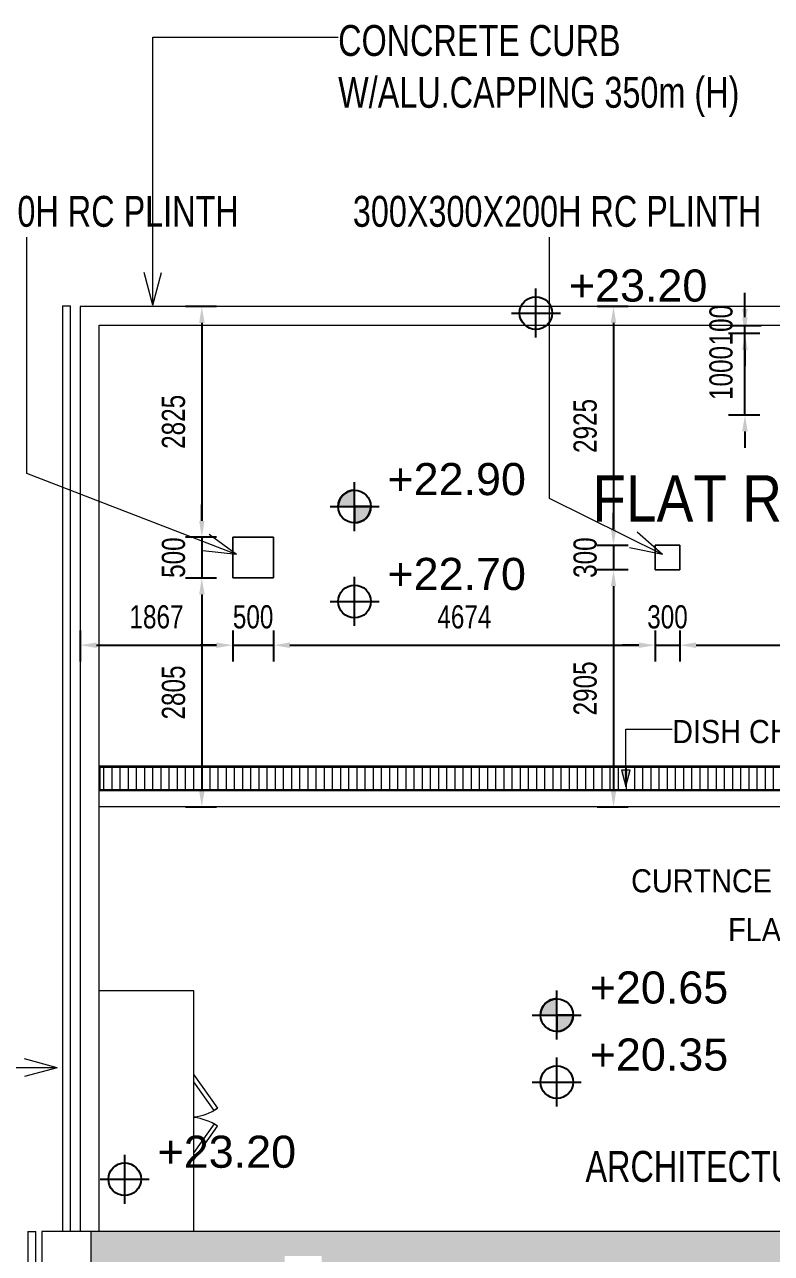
# Model space of a CAD drawing. Header units: millimetres. Extents: x 4021 to 183614, y -11746 to 71065.
# Drawn here: x 36928 to 46073, y 34139 to 49191 of the extents above; entities that cross this region are included whole.
import ezdxf

# ---------------------------------------------------------------- set-up
doc = ezdxf.new("R2010")
doc.units = ezdxf.units.MM
for name, color, linetype, lineweight in [('A-ANNO-DIMS', 211, 'Continuous', 5), ('A-ANNO-NOTE', 131, 'Continuous', 25), ('A-DETL', 90, 'Continuous', 9), ('A-DETL-GENF', 92, 'Continuous', 20), ('A-DETL-THIN', 151, 'Continuous', 9), ('A-DOOR', 31, 'Continuous', 20), ('A-FLOR', 192, 'Continuous', 9), ('A-WALL', 113, 'Continuous', 20), ('G-ANNO-TEXT', 231, 'Continuous', 5), ('Q-CASE', 31, 'Continuous', 20), ('S-BEAM', 12, 'Continuous', 20)]:
    doc.layers.add(name, color=color, linetype=linetype, lineweight=lineweight)
doc.styles.add('Arial', font='arial.ttf', dxfattribs={"height": 393.413174})
doc.styles.add('Swis721 BT_1', font='swiss.ttf', dxfattribs={"width": 0.89, "height": 283.821263})
doc.styles.add('Swis721 BT_3', font='swiss.ttf', dxfattribs={"width": 0.75, "height": 283.821263})
doc.styles.add('Swis721 BT_4', font='swiss.ttf', dxfattribs={"width": 0.85, "height": 567.642527})
doc.styles.add('Swis721 BT_5', font='swiss.ttf', dxfattribs={"width": 0.75, "height": 378.428351})
doc.dimstyles.new('DLN_1_5mm__Left_Text_', dxfattribs={"dimscale": 304.8, "dimtxt": 300, "dimasz": 0.656168, "dimexe": 0.656168, "dimexo": 0.0625, "dimgap": 0.656168, "dimtad": 1, "dimdec": 0, "dimzin": 0, "dimdsep": 46, "dimtxsty": 'Swis721 BT_3', "dimsah": 1, "dimcen": 0.09, "dimadec": 0, "dimazin": 0, "dimtfac": 1, "dimtdec": 4, "dimtix": 1, "dimtmove": 0, "dimatfit": 3, "dimfxl": 0.656168, "dimfxlon": 1, "dimtvp": 1, "dimtolj": 1, "dimtzin": 0, "dimarcsym": 2})
doc.dimstyles.new('DLN_1_5mm__Left_Text__1', dxfattribs={"dimscale": 304.8, "dimtxt": 300, "dimasz": 0.656168, "dimexe": 0.656168, "dimexo": 0.0625, "dimgap": 0.656168, "dimtad": 1, "dimdec": 0, "dimzin": 0, "dimdsep": 46, "dimtxsty": 'Swis721 BT_3', "dimsah": 1, "dimcen": 0.09, "dimadec": 0, "dimazin": 0, "dimtfac": 1, "dimtdec": 4, "dimtix": 1, "dimtmove": 2, "dimatfit": 3, "dimfxl": 0.656168, "dimfxlon": 1, "dimtvp": 1, "dimtolj": 1, "dimtzin": 0, "dimarcsym": 2})

# ---------------------------------------------------------------- blocks, each defined once
blk = doc.blocks.new('CISC HS Pipe Shapes - HA 98x4_8-12447678-Copy of COLOUR_R_F')
at = {"layer": 'S-BEAM'}
for p, q in [((13500, 49), (-13500, 49)), ((13500, 49), (13500, -49)), ((-13500, -49), (13500, -49))]:
    blk.add_line(p, q, dxfattribs=at)
blk = doc.blocks.new('DLN-Double Door-AP - _AP08_ 1200 x 2000 _WH_-10331312-Copy of COLOUR_R_F')
at = {"layer": 'A-DOOR', "lineweight": 15}
for p, q in [((-521, -137), (-110, -425)), ((-82, -384), (-434, -137)), ((82, -384), (434, -137)), ((521, -137), (110, -425)), ((-110, -425), (-82, -384)), ((110, -425), (82, -384))]:
    blk.add_line(p, q, dxfattribs=at)
for centre, start, end in [((-610, -75), 325, 354.1256), ((610, -75), 185.8744, 215)]:
    blk.add_arc(centre, 610, start, end, dxfattribs=at)
blk = doc.blocks.new('DLN-Surface Channel-S1 - 300x200 _WD_-16642203-Copy of COLOUR_R_F')
at = {"layer": 'Q-CASE', "lineweight": 9}
h = blk.add_hatch(dxfattribs=at)
h.set_pattern_fill('FP_3', color=256, style=0, pattern_type=2)
h.set_pattern_definition([(270, (0, 609.6), (100, 6e-15), [])])
h.paths.add_polyline_path([(-7315, -135), (7315, -135), (7315, 135), (-7315, 135)], flags=0)
at = {"layer": 'Q-CASE'}
for p, q in [((-7315, 150), (-7325, 150)), ((-7315, 150), (-7315, -150)), ((-7315, 140), (-7315, 150)), ((-7315, 150), (7315, 150)), ((-7315, 140), (7315, 140)), ((-7315, -135), (-7315, 135)), ((7315, 135), (-7315, 135)), ((7315, -150), (7315, 150)), ((7325, 150), (7315, 150)), ((7315, 150), (7315, 140)), ((7315, 135), (7315, -135)), ((-7315, -135), (7315, -135)), ((-7315, -150), (-7315, -140)), ((7315, -140), (-7315, -140)), ((4575, -150), (6875, -150)), ((7315, -140), (7315, -150))]:
    blk.add_line(p, q, dxfattribs=at)
blk = doc.blocks.new('CISC HS Pipe Shapes - HA 98x4_8-18733762-Copy of COLOUR_R_F')
at = {"layer": 'S-BEAM'}
for p, q in [((5370, 49), (-5970, 49)), ((-5970, -49), (-5970, 49)), ((-5970, -49), (5370, -49))]:
    blk.add_line(p, q, dxfattribs=at)
blk = doc.blocks.new('DLN_Slab Level Mark - FFL-2mm_Type 2-2670450-Copy of COLOUR_R_F')
at = {"layer": 'A-ANNO-NOTE', "lineweight": 5}
h = blk.add_hatch(color=256, dxfattribs=at)
edge = h.paths.add_edge_path(flags=0)
edge.add_arc((0, 0), 1, 0, 90, ccw=False)
edge.add_line((1, 0), (0, 0))
edge.add_line((0, 0), (0, 1))
h = blk.add_hatch(color=256, dxfattribs=at)
edge = h.paths.add_edge_path(flags=0)
edge.add_arc((0, 0), 1, 180, 270, ccw=False)
edge.add_line((-1, 0), (0, 0))
edge.add_line((0, 0), (0, -1))
at = {"layer": 'A-ANNO-NOTE'}
for p, q in [((0, 1.5), (0, -1.5)), ((0, 1), (0, 0)), ((0, 0), (-1, 0)), ((0, -1), (0, 0)), ((0, 0), (1, 0)), ((-1.5, 0), (1.5, 0))]:
    blk.add_line(p, q, dxfattribs=at)
blk.add_circle((0, 0), 1, dxfattribs=at)
for start, end in [(360, 90), (180, 270)]:
    blk.add_arc((0, 0), 1, start, end, dxfattribs=at)
blk = doc.blocks.new('DLN_Slab Level Mark - SSL-2mm_Type 2-2670448-Copy of COLOUR_R_F')
at = {"layer": 'A-ANNO-NOTE'}
for p, q in [((0, 1.5), (0, -1.5)), ((-1.5, 0), (1.5, 0))]:
    blk.add_line(p, q, dxfattribs=at)
blk.add_circle((0, 0), 1, dxfattribs=at)
blk = doc.blocks.new('DIMBLOCK117-Copy of COLOUR_R_F')
at = {"layer": 'A-ANNO-DIMS', "color": 0, "lineweight": -2, "transparency": 16777216}
for p, q in [((45749, 45607), (45749, 45807)), ((45930, 45407), (45549, 45407)), ((45749, 44407), (45749, 45407)), ((45930, 44407), (45549, 44407)), ((45749, 44207), (45749, 44007))]:
    blk.add_line(p, q, dxfattribs=at)
at = {"layer": 'A-ANNO-DIMS', "color": 0, "transparency": 16777216}
for points in [[(45715, 45607), (45782, 45607), (45749, 45407)], [(45715, 44207), (45782, 44207), (45749, 44407)]]:
    blk.add_solid(points, dxfattribs=at)
at = {"layer": 'Defpoints', "color": 0, "transparency": 16777216}
for p in [(45749, 45407), (45949, 45407), (45949, 44407)]:
    blk.add_point(p, dxfattribs=at)
at = {"layer": 'A-ANNO-DIMS', "color": 0, "transparency": 16777216, "insert": (45313, 44593), "char_height": 283.8, "width": 754.29, "attachment_point": 1, "rotation": 90, "line_spacing_factor": 1.00667, "style": 'Swis721 BT_3'}
blk.add_mtext('\\A1;1000', dxfattribs=at)
blk = doc.blocks.new('DIMBLOCK118-Copy of COLOUR_R_F')
at = {"layer": 'A-ANNO-DIMS', "color": 0, "lineweight": -2, "transparency": 16777216}
for p, q in [((45749, 45707), (45749, 45907)), ((45568, 45507), (45949, 45507)), ((45749, 45407), (45749, 45507)), ((45930, 45407), (45549, 45407)), ((45749, 45207), (45749, 45007))]:
    blk.add_line(p, q, dxfattribs=at)
at = {"layer": 'A-ANNO-DIMS', "color": 0, "transparency": 16777216}
for points in [[(45715, 45707), (45782, 45707), (45749, 45507)], [(45715, 45207), (45782, 45207), (45749, 45407)]]:
    blk.add_solid(points, dxfattribs=at)
at = {"layer": 'Defpoints', "color": 0, "transparency": 16777216}
for p in [(45549, 45507), (45749, 45507), (45949, 45407)]:
    blk.add_point(p, dxfattribs=at)
at = {"layer": 'A-ANNO-DIMS', "color": 0, "transparency": 16777216, "insert": (45313, 45261), "char_height": 283.8, "width": 565.71, "attachment_point": 1, "rotation": 90, "line_spacing_factor": 1.00667, "style": 'Swis721 BT_3'}
blk.add_mtext('\\A1;100', dxfattribs=at)
blk = doc.blocks.new('DIMBLOCK119-Copy of COLOUR_R_F')
at = {"layer": 'A-ANNO-DIMS', "color": 0, "lineweight": -2, "transparency": 16777216}
for p, q in [((39279, 45737), (38898, 45737)), ((39098, 45537), (39098, 43112)), ((39279, 42912), (38898, 42912))]:
    blk.add_line(p, q, dxfattribs=at)
at = {"layer": 'A-ANNO-DIMS', "color": 0, "transparency": 16777216}
for points in [[(39065, 45537), (39132, 45537), (39098, 45737)], [(39065, 43112), (39132, 43112), (39098, 42912)]]:
    blk.add_solid(points, dxfattribs=at)
at = {"layer": 'Defpoints', "color": 0, "transparency": 16777216}
for p in [(39298, 45737), (39098, 42912), (39298, 42912)]:
    blk.add_point(p, dxfattribs=at)
at = {"layer": 'A-ANNO-DIMS', "color": 0, "transparency": 16777216, "insert": (38752, 44325), "char_height": 283.8, "width": 754.29, "attachment_point": 5, "rotation": 90, "style": 'Swis721 BT_3'}
blk.add_mtext('\\A1;2825', dxfattribs=at)
blk = doc.blocks.new('DIMBLOCK120-Copy of COLOUR_R_F')
at = {"layer": 'A-ANNO-DIMS', "color": 0, "lineweight": -2, "transparency": 16777216}
for p, q in [((39098, 43112), (39098, 43312)), ((39279, 42912), (38898, 42912)), ((39098, 42912), (39098, 42412)), ((39279, 42412), (38898, 42412)), ((39098, 42212), (39098, 42012))]:
    blk.add_line(p, q, dxfattribs=at)
at = {"layer": 'A-ANNO-DIMS', "color": 0, "transparency": 16777216}
for points in [[(39065, 43112), (39132, 43112), (39098, 42912)], [(39065, 42212), (39132, 42212), (39098, 42412)]]:
    blk.add_solid(points, dxfattribs=at)
at = {"layer": 'Defpoints', "color": 0, "transparency": 16777216}
for p in [(39298, 42912), (39098, 42412), (39298, 42412)]:
    blk.add_point(p, dxfattribs=at)
at = {"layer": 'A-ANNO-DIMS', "color": 0, "transparency": 16777216, "insert": (38752, 42662), "char_height": 283.8, "width": 565.71, "attachment_point": 5, "rotation": 90, "style": 'Swis721 BT_3'}
blk.add_mtext('\\A1;500', dxfattribs=at)
blk = doc.blocks.new('DIMBLOCK121-Copy of COLOUR_R_F')
at = {"layer": 'A-ANNO-DIMS', "color": 0, "lineweight": -2, "transparency": 16777216}
for p, q in [((39279, 42412), (38898, 42412)), ((39098, 42212), (39098, 39807)), ((39279, 39607), (38898, 39607))]:
    blk.add_line(p, q, dxfattribs=at)
at = {"layer": 'A-ANNO-DIMS', "color": 0, "transparency": 16777216}
for points in [[(39065, 42212), (39132, 42212), (39098, 42412)], [(39065, 39807), (39132, 39807), (39098, 39607)]]:
    blk.add_solid(points, dxfattribs=at)
at = {"layer": 'Defpoints', "color": 0, "transparency": 16777216}
for p in [(39298, 42412), (39098, 39607), (39298, 39607)]:
    blk.add_point(p, dxfattribs=at)
at = {"layer": 'A-ANNO-DIMS', "color": 0, "transparency": 16777216, "insert": (38752, 41010), "char_height": 283.8, "width": 754.29, "attachment_point": 5, "rotation": 90, "style": 'Swis721 BT_3'}
blk.add_mtext('\\A1;2805', dxfattribs=at)
blk = doc.blocks.new('DIMBLOCK122-Copy of COLOUR_R_F')
at = {"layer": 'A-ANNO-DIMS', "color": 0, "lineweight": -2, "transparency": 16777216}
for p, q in [((37610, 41770), (37610, 41389)), ((39476, 41770), (39476, 41389)), ((37810, 41589), (39276, 41589))]:
    blk.add_line(p, q, dxfattribs=at)
at = {"layer": 'A-ANNO-DIMS', "color": 0, "transparency": 16777216}
for points in [[(37810, 41622), (37810, 41555), (37610, 41589)], [(39276, 41622), (39276, 41555), (39476, 41589)]]:
    blk.add_solid(points, dxfattribs=at)
at = {"layer": 'Defpoints', "color": 0, "transparency": 16777216}
for p in [(37610, 41789), (39476, 41789), (39476, 41589)]:
    blk.add_point(p, dxfattribs=at)
at = {"layer": 'A-ANNO-DIMS', "color": 0, "transparency": 16777216, "insert": (38543, 41935), "char_height": 283.8, "width": 754.29, "attachment_point": 5, "style": 'Swis721 BT_3'}
blk.add_mtext('\\A1;1867', dxfattribs=at)
blk = doc.blocks.new('DIMBLOCK123-Copy of COLOUR_R_F')
at = {"layer": 'A-ANNO-DIMS', "color": 0, "lineweight": -2, "transparency": 16777216}
for p, q in [((39476, 41770), (39476, 41389)), ((39976, 41770), (39976, 41389)), ((39276, 41589), (39076, 41589)), ((39476, 41589), (39976, 41589)), ((40176, 41589), (40376, 41589))]:
    blk.add_line(p, q, dxfattribs=at)
at = {"layer": 'A-ANNO-DIMS', "color": 0, "transparency": 16777216}
for points in [[(39276, 41622), (39276, 41555), (39476, 41589)], [(40176, 41622), (40176, 41555), (39976, 41589)]]:
    blk.add_solid(points, dxfattribs=at)
at = {"layer": 'Defpoints', "color": 0, "transparency": 16777216}
for p in [(39476, 41789), (39976, 41789), (39976, 41589)]:
    blk.add_point(p, dxfattribs=at)
at = {"layer": 'A-ANNO-DIMS', "color": 0, "transparency": 16777216, "insert": (39726, 41935), "char_height": 283.8, "width": 565.71, "attachment_point": 5, "style": 'Swis721 BT_3'}
blk.add_mtext('\\A1;500', dxfattribs=at)
blk = doc.blocks.new('DIMBLOCK124-Copy of COLOUR_R_F')
at = {"layer": 'A-ANNO-DIMS', "color": 0, "lineweight": -2, "transparency": 16777216}
for p, q in [((39976, 41770), (39976, 41389)), ((44650, 41770), (44650, 41389)), ((40176, 41589), (44450, 41589))]:
    blk.add_line(p, q, dxfattribs=at)
at = {"layer": 'A-ANNO-DIMS', "color": 0, "transparency": 16777216}
for points in [[(40176, 41622), (40176, 41555), (39976, 41589)], [(44450, 41622), (44450, 41555), (44650, 41589)]]:
    blk.add_solid(points, dxfattribs=at)
at = {"layer": 'Defpoints', "color": 0, "transparency": 16777216}
for p in [(39976, 41789), (44650, 41789), (44650, 41589)]:
    blk.add_point(p, dxfattribs=at)
at = {"layer": 'A-ANNO-DIMS', "color": 0, "transparency": 16777216, "insert": (42313, 41935), "char_height": 283.8, "width": 754.29, "attachment_point": 5, "style": 'Swis721 BT_3'}
blk.add_mtext('\\A1;4674', dxfattribs=at)
blk = doc.blocks.new('DIMBLOCK125-Copy of COLOUR_R_F')
at = {"layer": 'A-ANNO-DIMS', "color": 0, "lineweight": -2, "transparency": 16777216}
for p, q in [((44650, 41770), (44650, 41389)), ((44950, 41770), (44950, 41389)), ((44450, 41589), (44250, 41589)), ((44650, 41589), (44950, 41589)), ((45150, 41589), (45350, 41589))]:
    blk.add_line(p, q, dxfattribs=at)
at = {"layer": 'A-ANNO-DIMS', "color": 0, "transparency": 16777216}
for points in [[(44450, 41622), (44450, 41555), (44650, 41589)], [(45150, 41622), (45150, 41555), (44950, 41589)]]:
    blk.add_solid(points, dxfattribs=at)
at = {"layer": 'Defpoints', "color": 0, "transparency": 16777216}
for p in [(44650, 41789), (44950, 41789), (44950, 41589)]:
    blk.add_point(p, dxfattribs=at)
at = {"layer": 'A-ANNO-DIMS', "color": 0, "transparency": 16777216, "insert": (44800, 41935), "char_height": 283.8, "width": 565.71, "attachment_point": 5, "style": 'Swis721 BT_3'}
blk.add_mtext('\\A1;300', dxfattribs=at)
blk = doc.blocks.new('DIMBLOCK126-Copy of COLOUR_R_F')
at = {"layer": 'A-ANNO-DIMS', "color": 0, "lineweight": -2, "transparency": 16777216}
for p, q in [((44950, 41770), (44950, 41389)), ((49357, 41770), (49357, 41389)), ((45150, 41589), (49157, 41589))]:
    blk.add_line(p, q, dxfattribs=at)
at = {"layer": 'A-ANNO-DIMS', "color": 0, "transparency": 16777216}
for points in [[(45150, 41622), (45150, 41555), (44950, 41589)], [(49157, 41622), (49157, 41555), (49357, 41589)]]:
    blk.add_solid(points, dxfattribs=at)
at = {"layer": 'Defpoints', "color": 0, "transparency": 16777216}
for p in [(44950, 41789), (49357, 41789), (49357, 41589)]:
    blk.add_point(p, dxfattribs=at)
at = {"layer": 'A-ANNO-DIMS', "color": 0, "transparency": 16777216, "insert": (47154, 41935), "char_height": 283.8, "width": 754.29, "attachment_point": 5, "style": 'Swis721 BT_3'}
blk.add_mtext('\\A1;4407', dxfattribs=at)
blk = doc.blocks.new('DIMBLOCK129-Copy of COLOUR_R_F')
at = {"layer": 'A-ANNO-DIMS', "color": 0, "lineweight": -2, "transparency": 16777216}
for p, q in [((44320, 45737), (43939, 45737)), ((44139, 45537), (44139, 43012)), ((44320, 42812), (43939, 42812))]:
    blk.add_line(p, q, dxfattribs=at)
at = {"layer": 'A-ANNO-DIMS', "color": 0, "transparency": 16777216}
for points in [[(44106, 45537), (44172, 45537), (44139, 45737)], [(44106, 43012), (44172, 43012), (44139, 42812)]]:
    blk.add_solid(points, dxfattribs=at)
at = {"layer": 'Defpoints', "color": 0, "transparency": 16777216}
for p in [(44339, 45737), (44139, 42812), (44339, 42812)]:
    blk.add_point(p, dxfattribs=at)
at = {"layer": 'A-ANNO-DIMS', "color": 0, "transparency": 16777216, "insert": (43793, 44275), "char_height": 283.8, "width": 754.29, "attachment_point": 5, "rotation": 90, "style": 'Swis721 BT_3'}
blk.add_mtext('\\A1;2925', dxfattribs=at)
blk = doc.blocks.new('DIMBLOCK130-Copy of COLOUR_R_F')
at = {"layer": 'A-ANNO-DIMS', "color": 0, "lineweight": -2, "transparency": 16777216}
for p, q in [((44139, 43012), (44139, 43212)), ((44320, 42812), (43939, 42812)), ((44139, 42812), (44139, 42512)), ((44320, 42512), (43939, 42512)), ((44139, 42312), (44139, 42112))]:
    blk.add_line(p, q, dxfattribs=at)
at = {"layer": 'A-ANNO-DIMS', "color": 0, "transparency": 16777216}
for points in [[(44106, 43012), (44172, 43012), (44139, 42812)], [(44106, 42312), (44172, 42312), (44139, 42512)]]:
    blk.add_solid(points, dxfattribs=at)
at = {"layer": 'Defpoints', "color": 0, "transparency": 16777216}
for p in [(44339, 42812), (44139, 42512), (44339, 42512)]:
    blk.add_point(p, dxfattribs=at)
at = {"layer": 'A-ANNO-DIMS', "color": 0, "transparency": 16777216, "insert": (43793, 42662), "char_height": 283.8, "width": 565.71, "attachment_point": 5, "rotation": 90, "style": 'Swis721 BT_3'}
blk.add_mtext('\\A1;300', dxfattribs=at)
blk = doc.blocks.new('DIMBLOCK131-Copy of COLOUR_R_F')
at = {"layer": 'A-ANNO-DIMS', "color": 0, "lineweight": -2, "transparency": 16777216}
for p, q in [((44320, 42512), (43939, 42512)), ((44139, 42312), (44139, 39807)), ((44320, 39607), (43939, 39607))]:
    blk.add_line(p, q, dxfattribs=at)
at = {"layer": 'A-ANNO-DIMS', "color": 0, "transparency": 16777216}
for points in [[(44106, 42312), (44172, 42312), (44139, 42512)], [(44106, 39807), (44172, 39807), (44139, 39607)]]:
    blk.add_solid(points, dxfattribs=at)
at = {"layer": 'Defpoints', "color": 0, "transparency": 16777216}
for p in [(44339, 42512), (44139, 39607), (44339, 39607)]:
    blk.add_point(p, dxfattribs=at)
at = {"layer": 'A-ANNO-DIMS', "color": 0, "transparency": 16777216, "insert": (43793, 41060), "char_height": 283.8, "width": 754.29, "attachment_point": 5, "rotation": 90, "style": 'Swis721 BT_3'}
blk.add_mtext('\\A1;2905', dxfattribs=at)

msp = doc.modelspace()

# ---------------------------------------------------------------- hatches: boundary and pattern name
at = {"layer": 'A-DETL-GENF'}
h = msp.add_hatch(color=7, dxfattribs=at)
h.paths.add_polyline_path([(63902, 33907.5), (64189.3, 33907.5), (64189.3, 34182.5), (63889.3, 34182.5), (63889.3, 34407.5), (37739.3, 34407.5), (37739.3, 33907.5), (40114.3, 33907.5), (40114.3, 34107.5), (40564.3, 34107.5), (40564.3, 33907.5), (52039.3, 33907.5), (52039.3, 34107.5), (52489.3, 34107.5), (52489.3, 33907.5), (63439.3, 33907.5), (63439.3, 34107.5), (63889.3, 34107.5), (63889.3, 33907.5)], flags=0)
h.paths.add_polyline_path([(49539.3, 34107.5), (49539.3, 34107.5), (48839.3, 34107.5)], flags=0)
at = {"layer": 'G-ANNO-TEXT'}
msp.add_hatch(color=130, dxfattribs=at).paths.add_polyline_path([(44290, 39859.6), (44343.6, 40059.6), (44236.4, 40059.6)], flags=0)

# ---------------------------------------------------------------- linework, layer by layer
at = {"layer": 'A-DETL'}
for p, q in [((39476.3, 42912.5), (39976.3, 42912.5)), ((39476.3, 42412.5), (39476.3, 42912.5)), ((39976.3, 42912.5), (39976.3, 42412.5)), ((44650.3, 42812.5), (44950.3, 42812.5)), ((44650.3, 42512.5), (44650.3, 42812.5)), ((44950.3, 42812.5), (44950.3, 42512.5)), ((44950.3, 42512.5), (44650.3, 42512.5)), ((39976.3, 42412.5), (39476.3, 42412.5))]:
    msp.add_line(p, q, dxfattribs=at)
at = {"layer": 'A-DETL-THIN'}
for p, q in [((63889.3, 34407.5), (37739.3, 34407.5)), ((37739.3, 34407.5), (37739.3, 33907.5))]:
    msp.add_line(p, q, dxfattribs=at)
at = {"layer": 'A-FLOR'}
for p, q in [((37609.7, 45737.5), (37609.7, 34407.5)), ((63109.3, 45737.5), (37609.7, 45737.5)), ((37839.7, 34407.5), (37839.7, 45507.5)), ((37839.7, 45507.5), (63139.3, 45507.5)), ((39976.3, 42912.5), (39476.3, 42912.5)), ((39476.3, 42912.5), (39476.3, 42412.5)), ((39976.3, 42412.5), (39976.3, 42912.5)), ((44950.3, 42812.5), (44650.3, 42812.5)), ((44650.3, 42812.5), (44650.3, 42512.5)), ((44950.3, 42512.5), (44950.3, 42812.5)), ((44650.3, 42512.5), (44950.3, 42512.5)), ((39476.3, 42412.5), (39976.3, 42412.5)), ((52489.3, 40107.5), (37839.7, 40107.5)), ((39001.4, 37357.5), (37839.7, 37357.5)), ((39001.4, 34407.5), (39001.4, 37357.5)), ((37739.3, 34407.5), (37139.3, 34407.5)), ((37139.3, 34407.5), (37139.3, 7407.5))]:
    msp.add_line(p, q, dxfattribs=at)
at = {"layer": 'A-WALL', "color": 250, "lineweight": 15}
for p, q in [((37839.7, 39807.5), (49739.3, 39807.5)), ((49739.3, 39607.5), (37839.7, 39607.5))]:
    msp.add_line(p, q, dxfattribs=at)
at = {"layer": 'G-ANNO-TEXT', "color": 130}
for p, q in [((38497.5, 49035.1), (40767.7, 49035.1)), ((38497.5, 45754.6), (38497.5, 49035.1)), ((36955.4, 43694.3), (36955.4, 46587.4)), ((43355.4, 43384.3), (43355.4, 46587.4)), ((38497.5, 45754.6), (38390.4, 46154.6)), ((38497.5, 45754.6), (38604.7, 46154.6)), ((39521.8, 42699.7), (36955.4, 43694.3)), ((44740, 42699.7), (43355.4, 43384.3)), ((39521.8, 42699.7), (39187.5, 42944.2)), ((44740, 42699.7), (44429, 42973.1)), ((44740, 42699.7), (44334, 42780.9)), ((39521.8, 42699.7), (39110.1, 42744.3)), ((44290, 40560.4), (44857.3, 40560.4)), ((44290, 39859.6), (44290, 40560.4)), ((44343.6, 40059.6), (44236.4, 40059.6)), ((44236.4, 40059.6), (44290, 39859.6)), ((44290, 39859.6), (44343.6, 40059.6)), ((37328.1, 36414), (36928.1, 36521.2)), ((37328.1, 36414), (31522.3, 36414)), ((37328.1, 36414), (36928.1, 36306.8))]:
    msp.add_line(p, q, dxfattribs=at)

# ---------------------------------------------------------------- block references
at = {"layer": 'A-ANNO-NOTE'}
for name, p, xscale, yscale, zscale, rotation in [('DLN_Slab Level Mark - SSL-2mm_Type 2-2670448-Copy of COLOUR_R_F', (43189.4, 45657.5), 200, 200, 200, 89.99999999999986), ('DLN_Slab Level Mark - FFL-2mm_Type 2-2670450-Copy of COLOUR_R_F', (40968.1, 43286.7), 200.0000000000001, 200.0000000000001, 200.0000000000001, 90.0000000000002), ('DLN_Slab Level Mark - SSL-2mm_Type 2-2670448-Copy of COLOUR_R_F', (40968.1, 42124.6), 200.0000000000001, 200.0000000000001, 200.0000000000001, 90.00000000000026), ('DLN_Slab Level Mark - FFL-2mm_Type 2-2670450-Copy of COLOUR_R_F', (43444.8, 37058.9), 200.0000000000001, 200.0000000000001, 200.0000000000001, 89.99999999999972), ('DLN_Slab Level Mark - SSL-2mm_Type 2-2670448-Copy of COLOUR_R_F', (43444.8, 36237.6), 200.0000000000001, 200.0000000000001, 200.0000000000001, 89.9999999999999), ('DLN_Slab Level Mark - SSL-2mm_Type 2-2670448-Copy of COLOUR_R_F', (38153.4, 35047.5), 200, 200, 200, 89.99999999999977)]:
    msp.add_blockref(name, p, dxfattribs=dict(at, xscale=xscale, yscale=yscale, zscale=zscale, rotation=rotation))
at = {"layer": 'A-DOOR', "lineweight": 15, "rotation": 90}
msp.add_blockref('DLN-Double Door-AP - _AP08_ 1200 x 2000 _WH_-10331312-Copy of COLOUR_R_F', (38864.3, 35807.5), dxfattribs=at)
at = {"layer": 'Q-CASE'}
msp.add_blockref('DLN-Surface Channel-S1 - 300x200 _WD_-16642203-Copy of COLOUR_R_F', (45164.5, 39957.5), dxfattribs=at)
at = {"layer": 'S-BEAM'}
for name, p, rotation in [('CISC HS Pipe Shapes - HA 98x4_8-18733762-Copy of COLOUR_R_F', (37439.3, 39777.5), 269.9999999999999), ('CISC HS Pipe Shapes - HA 98x4_8-12447678-Copy of COLOUR_R_F', (37015.1, 20907.5), 90.0000000000001)]:
    msp.add_blockref(name, p, dxfattribs=dict(at, rotation=rotation))

# ---------------------------------------------------------------- texts
at = {"layer": 'A-ANNO-NOTE', "lineweight": 5, "char_height": 393.41, "width": 2020.8, "attachment_point": 1, "line_spacing_factor": 0.938532, "style": 'Arial'}
for s, insert in [('+23.20', (43592.2, 46191.5)), ('+22.90', (41370.9, 43820.7)), ('+22.70', (41370.9, 42658.7)), ('+20.65', (43847.6, 37593)), ('+20.35', (43847.6, 36771.6)), ('+23.20', (38556.2, 35581.6))]:
    msp.add_mtext(s, dxfattribs=dict(at, insert=insert))
at = {"layer": 'G-ANNO-TEXT', "color": 7, "attachment_point": 1, "line_spacing_factor": 1.00667}
for s, insert, char_height, width, style in [('CONCRETE CURB\\PW/ALU.CAPPING 350m (H)', (40767.7, 49185.6), 378.428, 5750.4, 'Swis721 BT_5'), ('500X500X200H RC PLINTH', (34547.4, 47092.8), 378.428, 5779.2, 'Swis721 BT_5'), ('300X300X200H RC PLINTH', (40947.4, 47092.8), 378.428, 5779.2, 'Swis721 BT_5'), ('FLAT ROOF', (43880.6, 43671.6), 567.64, 4348.8, 'Swis721 BT_4'), ('DISH CHANNEL', (44857.3, 40673.2), 283.821, 3052.8, 'Swis721 BT_1'), ('CURTNCE CHANNEL', (44355, 38844.9), 283.821, 4060.8, 'Swis721 BT_1'), ('FLAT ROOF', (45542.8, 38248), 283.82, 2260.8, 'Swis721 BT_1'), ('ARCHITECTURAL FEATURE', (43796, 35394.3), 378.428, 6019.2, 'Swis721 BT_5')]:
    msp.add_mtext(s, dxfattribs=dict(at, insert=insert, char_height=char_height, width=width, style=style))

# ---------------------------------------------------------------- dimensions: what is measured, and where the dimension line sits
at = {"layer": 'A-ANNO-DIMS'}
for base, p1, p2, override, picture, middle in [((45748.8, 45507.5), (45948.8, 45407.5), (45548.8, 45507.5), {"dimpost": '<>', "dimfxl": 412.310565}, 'DIMBLOCK118-Copy of COLOUR_R_F', (45501.8, 45544.3)), ((45748.8, 45407.5), (45948.8, 44407.5), (45948.8, 45407.5), {"dimpost": '<>', "dimfxl": 999.999988}, 'DIMBLOCK117-Copy of COLOUR_R_F', (45501.8, 44970.3))]:
    dim = msp.add_linear_dim(base=base, p1=p1, p2=p2, angle=90, dimstyle='DLN_1_5mm__Left_Text__1', override=override, dxfattribs=at)
    dim.commit()
    dim.dimension.update_dxf_attribs({"geometry": picture, "text_midpoint": middle, "dimtype": 160, "text_rotation": 90})
for base, p1, p2, override, picture, middle in [((39098.2, 42912.5), (39298.2, 45737.5), (39298.2, 42912.5), {"dimpost": '<>', "dimfxl": 2825}, 'DIMBLOCK119-Copy of COLOUR_R_F', (38752.4, 44325)), ((44138.9, 42812.5), (44338.9, 45737.5), (44338.9, 42812.5), {"dimpost": '<>', "dimfxl": 2925}, 'DIMBLOCK129-Copy of COLOUR_R_F', (43793, 44275)), ((39098.2, 42412.5), (39298.2, 42912.5), (39298.2, 42412.5), {"dimpost": '<>', "dimfxl": 500}, 'DIMBLOCK120-Copy of COLOUR_R_F', (38752.4, 42662.5)), ((44138.9, 42512.5), (44338.9, 42812.5), (44338.9, 42512.5), {"dimpost": '<>', "dimfxl": 300}, 'DIMBLOCK130-Copy of COLOUR_R_F', (43793, 42662.5)), ((44138.9, 39607.5), (44338.9, 42512.5), (44338.9, 39607.5), {"dimpost": '<>', "dimfxl": 2905.000012}, 'DIMBLOCK131-Copy of COLOUR_R_F', (43793, 41060)), ((39098.2, 39607.5), (39298.2, 42412.5), (39298.2, 39607.5), {"dimpost": '<>', "dimfxl": 2805.000012}, 'DIMBLOCK121-Copy of COLOUR_R_F', (38752.4, 41010))]:
    dim = msp.add_linear_dim(base=base, p1=p1, p2=p2, angle=90, dimstyle='DLN_1_5mm__Left_Text_', override=override, dxfattribs=at)
    dim.commit()
    dim.dimension.update_dxf_attribs({"geometry": picture, "text_midpoint": middle})
for base, p1, p2, override, picture, middle in [((39476.3, 41588.7), (37609.7, 41788.7), (39476.3, 41788.7), {"dimpost": '<>', "dimfxl": 1866.618684}, 'DIMBLOCK122-Copy of COLOUR_R_F', (38543, 41934.6)), ((39976.3, 41588.7), (39476.3, 41788.7), (39976.3, 41788.7), {"dimpost": '<>', "dimfxl": 500}, 'DIMBLOCK123-Copy of COLOUR_R_F', (39726.3, 41934.6)), ((44650.3, 41588.7), (39976.3, 41788.7), (44650.3, 41788.7), {"dimpost": '<>', "dimfxl": 4674}, 'DIMBLOCK124-Copy of COLOUR_R_F', (42313.3, 41934.6)), ((44950.3, 41588.7), (44650.3, 41788.7), (44950.3, 41788.7), {"dimpost": '<>', "dimfxl": 300}, 'DIMBLOCK125-Copy of COLOUR_R_F', (44800.3, 41934.6)), ((49357.3, 41588.7), (44950.3, 41788.7), (49357.3, 41788.7), {"dimpost": '<>', "dimfxl": 4407}, 'DIMBLOCK126-Copy of COLOUR_R_F', (47153.8, 41934.6))]:
    dim = msp.add_linear_dim(base=base, p1=p1, p2=p2, dimstyle='DLN_1_5mm__Left_Text_', override=override, dxfattribs=at)
    dim.commit()
    dim.dimension.update_dxf_attribs({"geometry": picture, "text_midpoint": middle})

doc.saveas('drawing.dxf')
